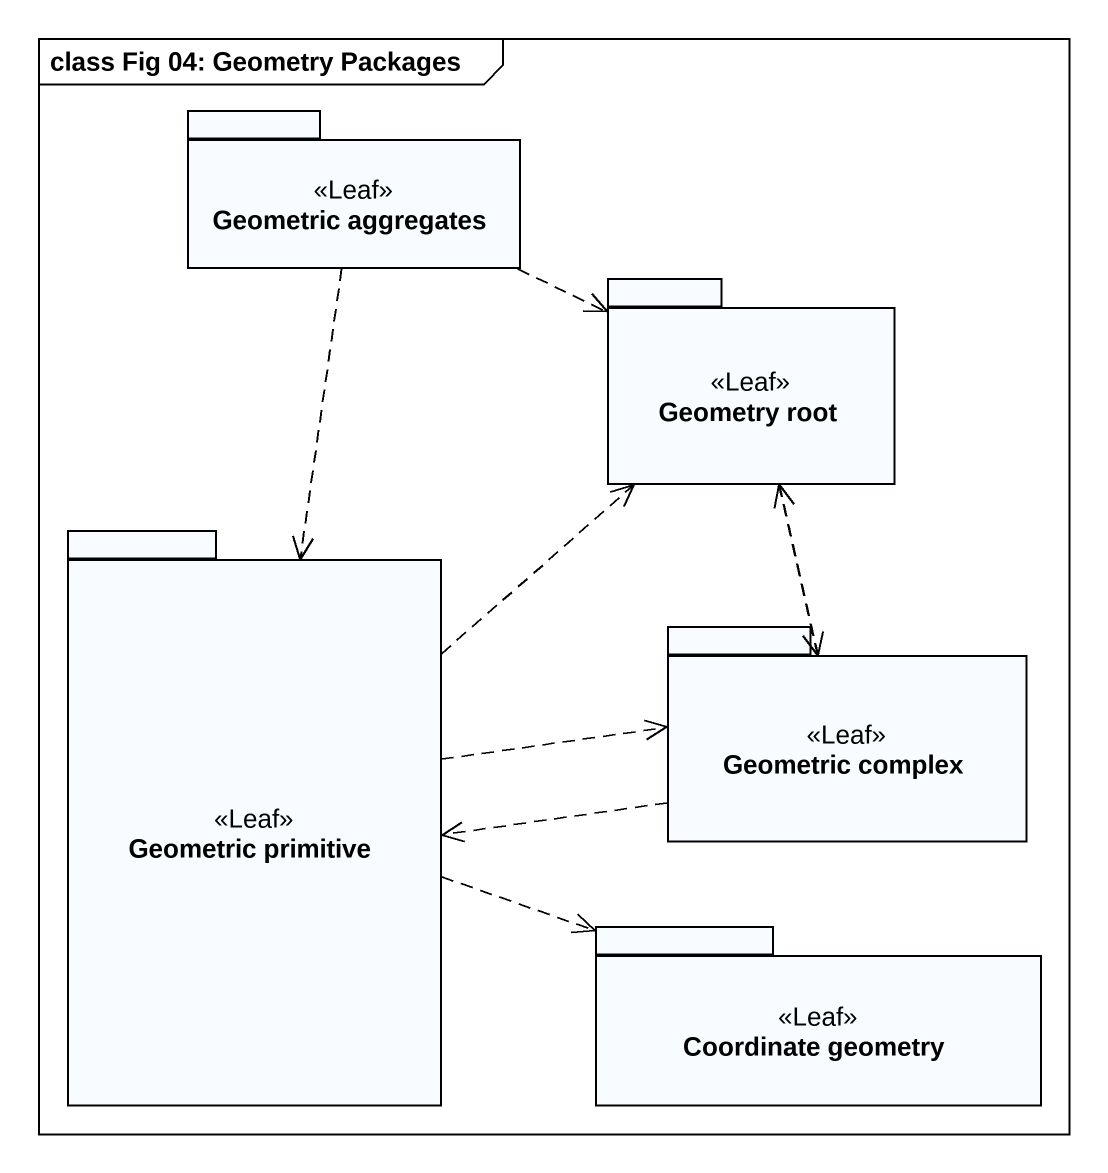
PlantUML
@startuml
mainframe class Fig 04: Geometry Packages
package "Geometric aggregates" as Geometric_aggregates <<Leaf>> {
}
package "Geometry root" as Geometry_root <<Leaf>> {
}
package "Geometric primitive" as Geometric_primitive <<Leaf>> {
}
package "Geometric complex" as Geometric_complex <<Leaf>> {
}
package "Coordinate geometry" as Coordinate_geometry <<Leaf>> {
}
Geometric_aggregates .right.> Geometry_root
Geometric_aggregates ..> Geometric_primitive
Geometry_root ..> Geometric_complex
Geometric_primitive .up.> Geometry_root
Geometric_primitive .right.> Geometric_complex
Geometric_primitive .right.> Coordinate_geometry
Geometric_complex .up.> Geometry_root
Geometric_complex .left.> Geometric_primitive
@enduml
